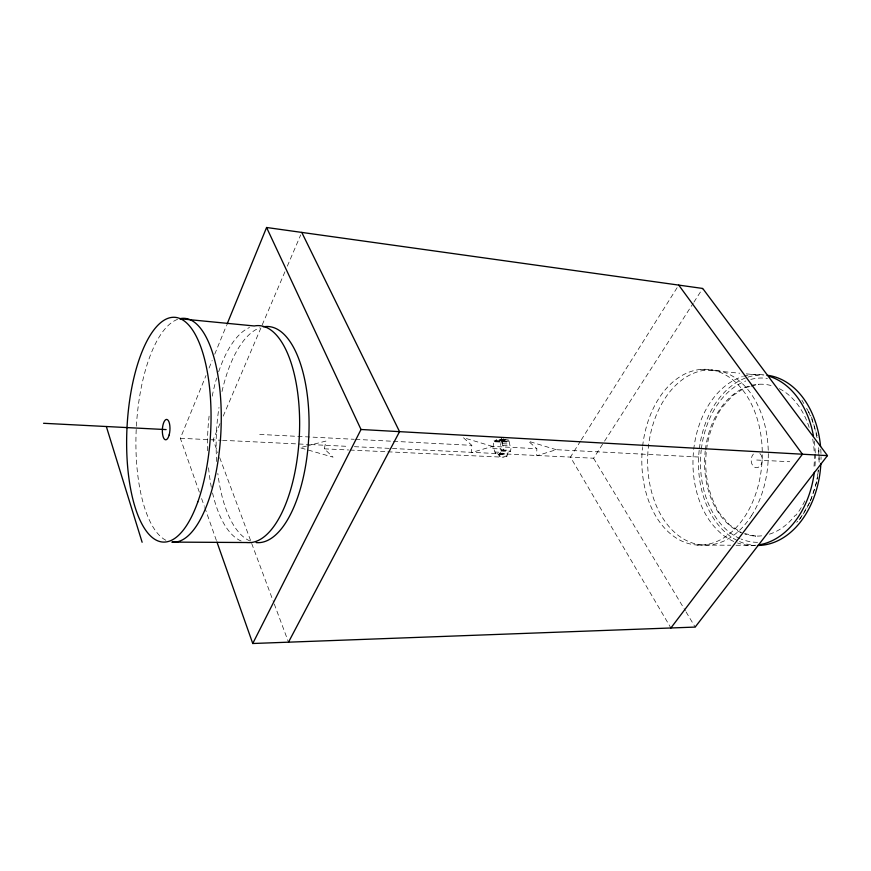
<?xml version="1.0" encoding="UTF-8"?>
<svg xmlns="http://www.w3.org/2000/svg" width="871" height="871" viewBox="0 0 871 871"><rect width="100%" height="100%" fill="white"/><g stroke="black" fill="none" stroke-linecap="round" stroke-linejoin="round"><path stroke-width="0.65" stroke-dasharray="4.36 3.27" d="M556.253 449.697L528.501 441.249L536.819 448.696L536.754 455.773L556.253 449.697L698.956 457.046M501.544 441.009L509.121 441.488L510.058 445.919L511.179 447.356L510.482 451.363L503.22 451.004L503.917 446.975L502.796 445.538L501.456 438.44L500.248 440.443L499.323 440.606L499.072 439.093L506.312 439.496L506.574 440.998L508.316 439.964L501.065 439.572M497.591 453.41L499.551 456.219L506.802 456.556L504.832 453.758L495.588 453.388L493.726 448.674L492.746 448.5L494.075 440.704L501.304 441.096L502.611 442.174L503.699 439.594L503.166 438.44M492.463 446.409L463.383 437.667L471.799 445.342L471.287 452.626L492.463 446.409L536.819 448.696M817.15 479.039L818.228 469.97M819.143 462.196L818.522 447.988M499.551 456.219L501.478 449.926L508.729 450.285L510.482 451.363M506.802 456.556L508.729 450.285M306.505 446.05L300.027 447.705L333.06 457.177L324.339 448.837L325.928 441.074L307.801 445.712M501.304 441.096L499.965 448.859L500.956 449.044L502.828 453.737L504.832 453.758M810.509 500.727L816.846 481.63M494.075 440.704L495.381 441.793L496.47 439.202L503.699 439.594M199.339 492.148L180.341 438.276L206.002 375.543M209.084 368.019L212.165 360.485M214.734 354.214L226.536 325.362M220.015 423.611L213.068 439.855L217.815 452.582M223.216 416.12L285.198 271.153M287.332 266.145L300.691 234.909M810.084 502.001L799.545 519.53L796.725 522.273M580.543 441.053L570.44 457.101L670.899 627.98M581.262 439.899L677.3 287.397M392.429 448.511L593.565 458.222L603.821 442.272M604.561 441.129L693.185 303.26M693.926 302.128L702.712 288.453M495.849 440.955L509.121 441.488M749.964 386.495L744.879 387.769L732.446 395.815L721.667 407.9C701.547 438.908 700.099 481.315 719.381 513.052L729.669 524.984L741.232 532.442M751.238 386.169L758.881 384.253L758.293 384.307M696.996 545.039L730.769 545.224M736.06 545.257L754.939 545.355A85.314 61.21 -87.1 0 1 739.381 541.522M324.339 448.837L348.661 449.98M350.011 450.046L386.484 451.744M387.845 451.809L504.048 457.231M494.619 452.016L501.848 452.365M180.341 438.276L221.223 440.258M222.584 440.323L309.543 444.515M310.903 444.58L348.955 446.42M354.388 446.681L391.068 448.445M499.856 454.052L507.107 454.401M498.354 454.422L505.605 454.771M492.746 448.5L500.956 449.044M501.478 449.926L509.263 450.895M500.879 450.645L508.131 451.004M502.796 445.538L510.058 445.919M259.7 434.422L354.268 439.289M355.618 439.365L392.092 441.238M393.442 441.314L471.799 445.342M756.714 460.03L789.736 461.728M494.804 441.488L502.034 441.88M502.338 441.782L509.6 442.174M495.381 441.793L502.611 442.174M502.6 443.698L509.862 444.079M501.598 439.779L508.86 440.182L508.816 441.619M500.248 440.443L507.499 440.835M499.323 440.606L506.574 440.998M700.905 369.446L739.729 373.224M746.305 373.866L758.489 375.053M817.292 437.351L816.78 437.286A82.201 58.967 -87.1 0 0 806.622 408.347M755.135 536.035L755.712 536.144L744.335 533.433M502.012 450.536L503.22 451.004M593.565 458.222L685.357 610.767M686.065 611.932L695.167 627.076M801.897 400.116L803.835 403.523M807.069 409.196L810.955 416.011M811.598 417.144L817.695 437.656M219.71 457.678L273.788 602.732M274.267 604.006L288.497 642.177M201.604 498.571L204.326 506.258M204.772 507.543L216.541 540.891M642.635 446.137A87.971 60.143 -87.1 0 1 740.143 386.953A87.971 60.143 -87.1 0 1 723.659 537.93A87.971 60.143 -87.1 0 1 642.493 447.422M241.158 541A108.635 45.804 -87.1 0 1 212.47 492.638M211.326 487.227A108.635 45.804 -87.1 0 1 208.43 466.486M207.548 450.721A108.635 45.804 -87.1 0 1 209.094 416.153M212.208 396.174A108.635 45.804 -87.1 0 1 216.661 378.068M218.665 371.775A108.635 45.804 -87.1 0 1 249.509 327.496M165.849 540.249A112.087 42.352 -87.1 0 1 136.312 427.617A112.087 42.352 -87.1 0 1 177.553 319.385M814.265 441.031A85.576 61.112 -87.1 0 1 815.256 452.691M815.3 453.998A85.576 61.112 -87.1 0 1 814.788 468.315M755.995 545.224A85.576 61.112 -87.1 0 1 737.53 542.96M733.763 541.479A85.576 61.112 -87.1 0 1 693.12 456.687A85.576 61.112 -87.1 0 1 742.353 376.61M743.649 376.207A85.576 61.112 -87.1 0 1 767.514 375.837M820.765 449.109A85.314 61.21 -87.1 0 1 821.015 459.496M737.116 540.456A85.314 61.21 -87.1 0 1 699.217 449.904M699.369 448.587A85.314 61.21 -87.1 0 1 746.643 377.579M747.939 377.143A85.314 61.21 -87.1 0 1 763.813 374.966M250.173 541.054A108.211 46.207 -87.1 0 1 217.815 473.454M216.683 461.521A108.211 46.207 -87.1 0 1 218.98 407.465M221.996 391.515A108.211 46.207 -87.1 0 1 259.667 327.877M757.563 542.317A82.201 58.967 -87.1 0 1 741.199 539.095M740.002 538.594A82.201 58.967 -87.1 0 1 701.209 450.253M701.362 448.979A82.201 58.967 -87.1 0 1 745.761 380.997M750.78 379.397A82.201 58.967 -87.1 0 1 767.427 378.417M779.36 388.684A75.984 54.503 -87.1 0 1 809.562 428.717M769.452 534.173A75.984 54.503 -87.1 0 0 795.354 515.153L795.996 515.24A76.071 54.59 -87.1 0 0 805.631 499.181M761.646 535.839A75.984 54.503 -87.1 0 1 744.923 534.119M741.254 532.714A75.984 54.503 -87.1 0 1 705.227 450.96M705.379 449.61A75.984 54.503 -87.1 0 1 772.49 385.918M818.675 447.672A82.07 58.901 -87.1 0 1 818.99 462.185M818.37 470.122A82.07 58.901 -87.1 0 1 816.965 479.268M816.432 481.815A82.07 58.901 -87.1 0 1 799.153 519.747M812.719 439.082A76.071 54.59 -87.1 0 1 813.786 468.663M759.882 453.497A7.741 5.553 -87.1 0 1 760.971 464.842A7.741 5.553 -87.1 0 1 752.718 465.55A7.741 5.553 -87.1 0 1 753.361 454.052M751.412 515.817A87.699 60.262 -87.1 0 0 722.527 371.699A87.699 60.262 -87.1 0 0 649.973 485.027A87.699 60.262 -87.1 0 0 751.412 515.817"/><path stroke-width="1.31" d="M227.059 324.099L266.58 227.494L702.712 288.453L827.45 455.62L695.167 627.076L252.753 643.506L216.999 542.176M252.753 643.506L361.008 429.49L266.58 227.494M288.497 642.177L399.549 431.646L301.758 232.405M670.899 627.98L802.441 454.216L678.738 285.1M43.55 423.284L166.132 429.599M361.008 429.49L827.45 455.62M106.338 426.518L142.125 542.263M768.81 376.196A85.576 61.112 -87.1 0 1 813.46 436.001M814.341 472.234A85.576 61.112 -87.1 0 1 758.695 544.898M767.83 375.325A85.314 61.21 -87.1 0 1 820.558 446.518M820.885 463.383A85.314 61.21 -87.1 0 1 757.596 545.442M263.282 326.854A108.211 46.207 -87.1 0 1 308.944 432.332A108.211 46.207 -87.1 0 1 256.107 542.568M247.037 542.524L171.87 542.1A112.087 42.352 -87.1 0 0 221.092 427.639A112.087 42.352 -87.1 0 0 179.764 318.721L254.288 325.972A108.635 45.804 -87.1 0 1 299.504 431.831A108.635 45.804 -87.1 0 1 247.037 542.524M197.815 501.925A112.533 41.884 -87.1 0 0 181.037 319.026A112.533 41.884 -87.1 0 0 127.776 468.271A112.533 41.884 -87.1 0 0 197.815 501.925M169.17 434.901A10.212 3.789 -87.1 0 0 166.699 419.408A10.212 3.789 -87.1 0 0 162.616 434.498A10.212 3.789 -87.1 0 0 169.17 434.901"/></g></svg>
